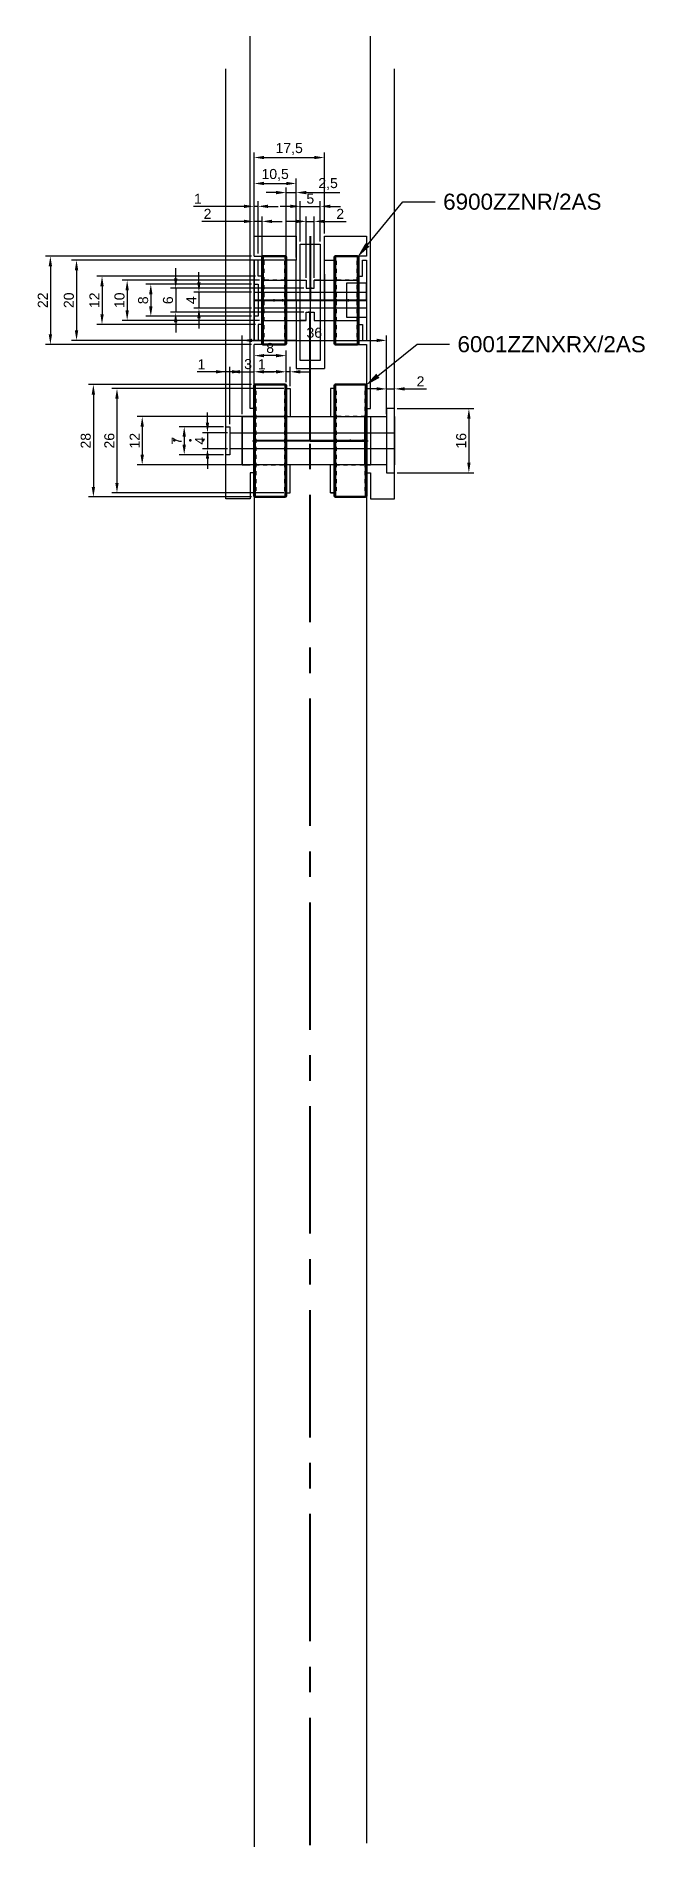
# Model space of a CAD drawing. Header units: millimetres. Extents: x -68 to 83, y 0 to 451.
import ezdxf
from ezdxf import colors
from ezdxf.entities.mleader import LeaderData, LeaderLine
from ezdxf.math import Vec2, Vec3

# ---------------------------------------------------------------- set-up
doc = ezdxf.new("R2010")
doc.units = ezdxf.units.MM
doc.linetypes.add('CENTER', pattern=[50.8, 31.75, -6.35, 6.35, -6.35])
doc.linetypes.add('Dashed', pattern=[2, 1, -1])
for name, color, linetype, lineweight in [('2d ConnectionPoints', 7, 'Continuous', 50), ('AM_4', 3, 'Continuous', 25), ('center', 4, 'CENTER', 25), ('DRAWING_VIEW1_', 7, 'Continuous', 25), ('hidden', 3, 'Dashed', 25), ('vis', 1, 'Continuous', 50), ('도면층3', 2, 'CENTER', 40)]:
    doc.layers.add(name, color=color, linetype=linetype, lineweight=lineweight)
for name, color, linetype in [('도면층1', 5, 'Continuous'), ('도면층4', 1, 'Continuous'), ('도면층5', 7, 'Continuous'), ('도면층6', 6, 'Continuous'), ('도면층7', 241, 'Continuous')]:
    doc.layers.add(name, color=color, linetype=linetype)
doc.styles.get("Standard").update_dxf_attribs({"font": 'arial.ttf'})
doc.dimstyles.new('ISO-25', dxfattribs={"dimtxt": 2.5, "dimasz": 2.5, "dimexe": 1.25, "dimexo": 0.625, "dimtad": 1, "dimtxsty": 'Standard', "dimcen": 2.5, "dimadec": 0, "dimazin": 0, "dimtfac": 1, "dimtmove": 0, "dimatfit": 3, "dimfxl": 1, "dimarcsym": 0})

# ---------------------------------------------------------------- blocks, each defined once
blk = doc.blocks.new('3_B6900ZZ_0_in_B6900ZZ_900')
at = {"layer": 'AM_4'}
for p, q in [((28.9, 52.8), (28.9, 30.8)), ((34.3, 52.8), (34.3, 30.8))]:
    blk.add_line(p, q, dxfattribs=at)
at = {"layer": 'center'}
blk.add_line((28.3, 41.8), (34.9, 41.8), dxfattribs=at)
at = {"layer": 'hidden'}
for p, q in [((29.05, 51.6), (28.6, 51.6)), ((29.05, 51.6), (29.05, 32)), ((34.6, 51.6), (34.15, 51.6)), ((34.15, 51.6), (34.15, 32)), ((29.05, 48.5), (28.6, 48.5)), ((34.3, 46.8), (28.9, 46.8)), ((34.6, 48.5), (34.15, 48.5)), ((28.9, 36.8), (34.3, 36.8)), ((28.6, 35.1), (29.05, 35.1)), ((28.6, 32), (29.05, 32)), ((34.15, 35.1), (34.6, 35.1)), ((34.15, 32), (34.6, 32))]:
    blk.add_line(p, q, dxfattribs=at)
for centre, start, end in [((28.9, 47.1), 180, 270), ((34.3, 47.1), 270, 360), ((28.9, 36.5), 90, 180), ((34.3, 36.5), 0, 90)]:
    blk.add_arc(centre, 0.3, start, end, dxfattribs=at)
at = {"layer": 'vis'}
for p, q in [((28.6, 52.5), (28.6, 31.1)), ((34.3, 52.8), (28.9, 52.8)), ((34.6, 52.5), (34.6, 31.1)), ((28.9, 30.8), (34.3, 30.8))]:
    blk.add_line(p, q, dxfattribs=at)
for centre, start, end in [((28.9, 52.5), 90, 180), ((34.3, 52.5), 0, 90), ((28.9, 31.1), 180, 270), ((34.3, 31.1), 270, 360)]:
    blk.add_arc(centre, 0.3, start, end, dxfattribs=at)
blk = doc.blocks.new('*D8')
at = {"layer": 'Defpoints', "color": 0, "transparency": 16777216}
for p in [(-3.5, 414.11), (-14, 401), (-3.5, 401)]:
    blk.add_point(p, dxfattribs=at)
at = {"layer": '도면층4', "color": 0, "lineweight": -2, "transparency": 16777216}
for p, q in [((-14, 401.62), (-14, 415.36)), ((-3.5, 401.62), (-3.5, 415.36)), ((-11.5, 414.11), (-6, 414.11))]:
    blk.add_line(p, q, dxfattribs=at)
at = {"layer": '도면층4', "color": 0, "transparency": 16777216}
for points in [[(-11.5, 414.53), (-11.5, 413.7), (-14, 414.11)], [(-6, 414.53), (-6, 413.7), (-3.5, 414.11)]]:
    blk.add_solid(points, dxfattribs=at)
at = {"layer": '도면층4', "color": 0, "transparency": 16777216, "insert": (-8.75, 416.24), "char_height": 2.5, "attachment_point": 5}
blk.add_mtext('10,5', dxfattribs=at)
blk = doc.blocks.new('*D9')
at = {"layer": 'Defpoints', "color": 0, "transparency": 16777216}
for p in [(3.5, 420.57), (-14, 401), (3.5, 401)]:
    blk.add_point(p, dxfattribs=at)
at = {"layer": '도면층4', "color": 0, "lineweight": -2, "transparency": 16777216}
for p, q in [((-14, 401.62), (-14, 421.82)), ((-11.5, 420.57), (1, 420.57)), ((3.5, 401.62), (3.5, 421.82))]:
    blk.add_line(p, q, dxfattribs=at)
at = {"layer": '도면층4', "color": 0, "transparency": 16777216}
for points in [[(-11.5, 420.99), (-11.5, 420.16), (-14, 420.57)], [(1, 420.99), (1, 420.16), (3.5, 420.57)]]:
    blk.add_solid(points, dxfattribs=at)
at = {"layer": '도면층4', "color": 0, "transparency": 16777216, "insert": (-5.25, 422.7), "char_height": 2.5, "attachment_point": 5}
blk.add_mtext('17,5', dxfattribs=at)
blk = doc.blocks.new('*D10')
at = {"layer": 'Defpoints', "color": 0, "transparency": 16777216}
for p in [(2.5, 408.41), (-2.5, 399.01), (2.5, 399.01)]:
    blk.add_point(p, dxfattribs=at)
at = {"layer": '도면층4', "color": 0, "lineweight": -2, "transparency": 16777216}
for p, q in [((-5, 408.41), (-7.5, 408.41)), ((-2.5, 399.64), (-2.5, 409.66)), ((-2.5, 408.41), (2.5, 408.41)), ((2.5, 399.64), (2.5, 409.66)), ((5, 408.41), (7.5, 408.41))]:
    blk.add_line(p, q, dxfattribs=at)
at = {"layer": '도면층4', "color": 0, "transparency": 16777216}
for points in [[(-5, 408.83), (-5, 407.99), (-2.5, 408.41)], [(5, 408.83), (5, 407.99), (2.5, 408.41)]]:
    blk.add_solid(points, dxfattribs=at)
at = {"layer": '도면층4', "color": 0, "transparency": 16777216, "insert": (0, 410.31), "char_height": 2.5, "attachment_point": 5}
blk.add_mtext('5', dxfattribs=at)
blk = doc.blocks.new('*D11')
at = {"layer": 'Defpoints', "color": 0, "transparency": 16777216}
for p in [(-14, 396), (-64.72, 374), (-14, 374)]:
    blk.add_point(p, dxfattribs=at)
at = {"layer": '도면층4', "color": 0, "lineweight": -2, "transparency": 16777216}
for p, q in [((-14.62, 396), (-65.97, 396)), ((-64.72, 393.5), (-64.72, 376.5)), ((-14.62, 374), (-65.97, 374))]:
    blk.add_line(p, q, dxfattribs=at)
at = {"layer": '도면층4', "color": 0, "transparency": 16777216}
for points in [[(-65.13, 393.5), (-64.3, 393.5), (-64.72, 396)], [(-65.13, 376.5), (-64.3, 376.5), (-64.72, 374)]]:
    blk.add_solid(points, dxfattribs=at)
at = {"layer": '도면층4', "color": 0, "transparency": 16777216, "insert": (-66.6, 385), "char_height": 2.5, "attachment_point": 5, "rotation": 90}
blk.add_mtext('22', dxfattribs=at)
blk = doc.blocks.new('*D13')
at = {"layer": 'Defpoints', "color": 0, "transparency": 16777216}
for p in [(-14, 389), (-39.71, 381), (-14, 381)]:
    blk.add_point(p, dxfattribs=at)
at = {"layer": '도면층4', "color": 0, "lineweight": -2, "transparency": 16777216}
for p, q in [((-14.62, 389), (-40.96, 389)), ((-39.71, 386.5), (-39.71, 383.5)), ((-14.62, 381), (-40.96, 381))]:
    blk.add_line(p, q, dxfattribs=at)
at = {"layer": '도면층4', "color": 0, "transparency": 16777216}
for points in [[(-40.13, 386.5), (-39.29, 386.5), (-39.71, 389)], [(-40.13, 383.5), (-39.29, 383.5), (-39.71, 381)]]:
    blk.add_solid(points, dxfattribs=at)
at = {"layer": '도면층4', "color": 0, "transparency": 16777216, "insert": (-41.61, 385), "char_height": 2.5, "attachment_point": 5, "rotation": 90}
blk.add_mtext('8', dxfattribs=at)
blk = doc.blocks.new('*D14')
at = {"layer": 'Defpoints', "color": 0, "transparency": 16777216}
for p in [(-14, 387), (-27.72, 383), (-14, 383)]:
    blk.add_point(p, dxfattribs=at)
at = {"layer": '도면층4', "color": 0, "lineweight": -2, "transparency": 16777216}
for p, q in [((-27.72, 389.5), (-27.72, 392)), ((-14.62, 387), (-28.97, 387)), ((-27.72, 387), (-27.72, 383)), ((-14.62, 383), (-28.97, 383)), ((-27.72, 380.5), (-27.72, 378))]:
    blk.add_line(p, q, dxfattribs=at)
at = {"layer": '도면층4', "color": 0, "transparency": 16777216}
for points in [[(-28.14, 389.5), (-27.3, 389.5), (-27.72, 387)], [(-28.14, 380.5), (-27.3, 380.5), (-27.72, 383)]]:
    blk.add_solid(points, dxfattribs=at)
at = {"layer": '도면층4', "color": 0, "transparency": 16777216, "insert": (-29.6, 385), "char_height": 2.5, "attachment_point": 5, "rotation": 90}
blk.add_mtext('4', dxfattribs=at)
blk = doc.blocks.new('*D15')
at = {"layer": 'Defpoints', "color": 0, "transparency": 16777216}
for p in [(-13, 408.41), (-14, 396), (-13, 396)]:
    blk.add_point(p, dxfattribs=at)
at = {"layer": '도면층4', "color": 0, "lineweight": -2, "transparency": 16777216}
for p, q in [((-16.5, 408.41), (-29.07, 408.41)), ((-14, 396.62), (-14, 409.66)), ((-13, 408.41), (-14, 408.41)), ((-13, 396.62), (-13, 409.66)), ((-10.5, 408.41), (-8, 408.41))]:
    blk.add_line(p, q, dxfattribs=at)
at = {"layer": '도면층4', "color": 0, "transparency": 16777216}
for points in [[(-16.5, 408.83), (-16.5, 407.99), (-14, 408.41)], [(-10.5, 408.83), (-10.5, 407.99), (-13, 408.41)]]:
    blk.add_solid(points, dxfattribs=at)
at = {"layer": '도면층4', "color": 0, "transparency": 16777216, "insert": (-27.99, 410.29), "char_height": 2.5, "attachment_point": 5}
blk.add_mtext('1', dxfattribs=at)
blk = doc.blocks.new('*D16')
at = {"layer": 'Defpoints', "color": 0, "transparency": 16777216}
for p in [(1, 404.66), (-1, 390), (1, 390)]:
    blk.add_point(p, dxfattribs=at)
at = {"layer": '도면층4', "color": 0, "lineweight": -2, "transparency": 16777216}
for p, q in [((-3.5, 404.66), (-6, 404.66)), ((-1, 390.62), (-1, 405.91)), ((-1, 404.66), (1, 404.66)), ((1, 390.62), (1, 405.91)), ((3.5, 404.66), (8.91, 404.66))]:
    blk.add_line(p, q, dxfattribs=at)
at = {"layer": '도면층4', "color": 0, "transparency": 16777216}
for points in [[(-3.5, 405.08), (-3.5, 404.24), (-1, 404.66)], [(3.5, 405.08), (3.5, 404.24), (1, 404.66)]]:
    blk.add_solid(points, dxfattribs=at)
at = {"layer": '도면층4', "color": 0, "transparency": 16777216, "insert": (7.45, 406.54), "char_height": 2.5, "attachment_point": 5}
blk.add_mtext('2', dxfattribs=at)
blk = doc.blocks.new('*D17')
at = {"layer": 'Defpoints', "color": 0, "transparency": 16777216}
for p in [(-12, 404.66), (-14, 396), (-12, 391)]:
    blk.add_point(p, dxfattribs=at)
at = {"layer": '도면층4', "color": 0, "lineweight": -2, "transparency": 16777216}
for p, q in [((-16.5, 404.66), (-27.03, 404.66)), ((-14, 396.62), (-14, 405.91)), ((-12, 404.66), (-14, 404.66)), ((-12, 391.62), (-12, 405.91)), ((-9.5, 404.66), (-7, 404.66))]:
    blk.add_line(p, q, dxfattribs=at)
at = {"layer": '도면층4', "color": 0, "transparency": 16777216}
for points in [[(-16.5, 405.08), (-16.5, 404.24), (-14, 404.66)], [(-9.5, 405.08), (-9.5, 404.24), (-12, 404.66)]]:
    blk.add_solid(points, dxfattribs=at)
at = {"layer": '도면층4', "color": 0, "transparency": 16777216, "insert": (-25.58, 406.54), "char_height": 2.5, "attachment_point": 5}
blk.add_mtext('2', dxfattribs=at)
blk = doc.blocks.new('*D18')
at = {"layer": 'Defpoints', "color": 0, "transparency": 16777216}
for p in [(-1, 388), (-33.52, 382), (-1, 382)]:
    blk.add_point(p, dxfattribs=at)
at = {"layer": '도면층4', "color": 0, "lineweight": -2, "transparency": 16777216}
for p, q in [((-33.52, 390.5), (-33.52, 393)), ((-1.62, 388), (-34.77, 388)), ((-33.52, 388), (-33.52, 382)), ((-1.62, 382), (-34.77, 382)), ((-33.52, 379.5), (-33.52, 377))]:
    blk.add_line(p, q, dxfattribs=at)
at = {"layer": '도면층4', "color": 0, "transparency": 16777216}
for points in [[(-33.93, 390.5), (-33.1, 390.5), (-33.52, 388)], [(-33.93, 379.5), (-33.1, 379.5), (-33.52, 382)]]:
    blk.add_solid(points, dxfattribs=at)
at = {"layer": '도면층4', "color": 0, "transparency": 16777216, "insert": (-35.42, 385), "char_height": 2.5, "attachment_point": 5, "rotation": 90}
blk.add_mtext('6', dxfattribs=at)
blk = doc.blocks.new('3_B6001ZZ_0_in_B6001ZZ_900')
at = {"layer": 'AM_4'}
for p, q in [((36.7, 67.2), (36.7, 39.2)), ((44.1, 67.2), (44.1, 39.2))]:
    blk.add_line(p, q, dxfattribs=at)
at = {"layer": 'center'}
blk.add_line((36, 53.2), (44.8, 53.2), dxfattribs=at)
at = {"layer": 'hidden'}
for p, q in [((36.833, 65.65), (36.4, 65.65)), ((36.833, 65.65), (36.833, 40.75)), ((44.4, 65.65), (43.967, 65.65)), ((43.967, 65.65), (43.967, 40.75)), ((36.833, 61.35), (36.4, 61.35)), ((44.1, 59.2), (36.7, 59.2)), ((44.4, 61.35), (43.967, 61.35)), ((36.7, 47.2), (44.1, 47.2)), ((36.4, 45.05), (36.833, 45.05)), ((36.4, 40.75), (36.833, 40.75)), ((43.967, 45.05), (44.4, 45.05)), ((43.967, 40.75), (44.4, 40.75))]:
    blk.add_line(p, q, dxfattribs=at)
for centre, start, end in [((36.7, 59.5), 180, 270), ((44.1, 59.5), 270, 360), ((36.7, 46.9), 90, 180), ((44.1, 46.9), 0, 90)]:
    blk.add_arc(centre, 0.3, start, end, dxfattribs=at)
at = {"layer": 'vis'}
for p, q in [((36.4, 66.9), (36.4, 39.5)), ((44.1, 67.2), (36.7, 67.2)), ((44.4, 66.9), (44.4, 39.5)), ((36.7, 39.2), (44.1, 39.2))]:
    blk.add_line(p, q, dxfattribs=at)
for centre, start, end in [((36.7, 66.9), 90, 180), ((44.1, 66.9), 0, 90), ((36.7, 39.5), 180, 270), ((44.1, 39.5), 270, 360)]:
    blk.add_arc(centre, 0.3, start, end, dxfattribs=at)
blk = doc.blocks.new('*D22')
at = {"layer": 'Defpoints', "color": 0, "transparency": 16777216}
for p in [(-14, 364), (-54.01, 336), (-14, 336)]:
    blk.add_point(p, dxfattribs=at)
at = {"layer": '도면층4', "color": 0, "lineweight": -2, "transparency": 16777216}
for p, q in [((-14.62, 364), (-55.26, 364)), ((-54.01, 361.5), (-54.01, 338.5)), ((-14.62, 336), (-55.26, 336))]:
    blk.add_line(p, q, dxfattribs=at)
at = {"layer": '도면층4', "color": 0, "transparency": 16777216}
for points in [[(-54.43, 361.5), (-53.59, 361.5), (-54.01, 364)], [(-54.43, 338.5), (-53.59, 338.5), (-54.01, 336)]]:
    blk.add_solid(points, dxfattribs=at)
at = {"layer": '도면층4', "color": 0, "transparency": 16777216, "insert": (-55.91, 350), "char_height": 2.5, "attachment_point": 5, "rotation": 90}
blk.add_mtext('28', dxfattribs=at)
blk = doc.blocks.new('*D23')
at = {"layer": 'Defpoints', "color": 0, "transparency": 16777216}
for p in [(-6, 363), (-48.13, 337), (-6, 337)]:
    blk.add_point(p, dxfattribs=at)
at = {"layer": '도면층4', "color": 0, "lineweight": -2, "transparency": 16777216}
for p, q in [((-6.62, 363), (-49.38, 363)), ((-48.13, 360.5), (-48.13, 339.5)), ((-6.62, 337), (-49.38, 337))]:
    blk.add_line(p, q, dxfattribs=at)
at = {"layer": '도면층4', "color": 0, "transparency": 16777216}
for points in [[(-48.55, 360.5), (-47.72, 360.5), (-48.13, 363)], [(-48.55, 339.5), (-47.72, 339.5), (-48.13, 337)]]:
    blk.add_solid(points, dxfattribs=at)
at = {"layer": '도면층4', "color": 0, "transparency": 16777216, "insert": (-50.03, 350), "char_height": 2.5, "attachment_point": 5, "rotation": 90}
blk.add_mtext('26', dxfattribs=at)
blk = doc.blocks.new('*D24')
at = {"layer": 'Defpoints', "color": 0, "transparency": 16777216}
for p in [(-5, 356), (-41.85, 344), (-5, 344)]:
    blk.add_point(p, dxfattribs=at)
at = {"layer": '도면층4', "color": 0, "lineweight": -2, "transparency": 16777216}
for p, q in [((-5.62, 356), (-43.1, 356)), ((-41.85, 353.5), (-41.85, 346.5)), ((-5.62, 344), (-43.1, 344))]:
    blk.add_line(p, q, dxfattribs=at)
at = {"layer": '도면층4', "color": 0, "transparency": 16777216}
for points in [[(-42.27, 353.5), (-41.43, 353.5), (-41.85, 356)], [(-42.27, 346.5), (-41.43, 346.5), (-41.85, 344)]]:
    blk.add_solid(points, dxfattribs=at)
at = {"layer": '도면층4', "color": 0, "transparency": 16777216, "insert": (-43.73, 350), "char_height": 2.5, "attachment_point": 5, "rotation": 90}
blk.add_mtext('12', dxfattribs=at)
blk = doc.blocks.new('*D25')
at = {"layer": 'Defpoints', "color": 0, "transparency": 16777216}
for p in [(-14, 371.2), (-14, 364), (-6, 364)]:
    blk.add_point(p, dxfattribs=at)
at = {"layer": '도면층4', "color": 0, "lineweight": -2, "transparency": 16777216}
for p, q in [((-14, 364.62), (-14, 372.45)), ((-8.5, 371.2), (-11.5, 371.2)), ((-6, 364.62), (-6, 372.45))]:
    blk.add_line(p, q, dxfattribs=at)
at = {"layer": '도면층4', "color": 0, "transparency": 16777216}
for points in [[(-11.5, 371.62), (-11.5, 370.79), (-14, 371.2)], [(-8.5, 371.62), (-8.5, 370.79), (-6, 371.2)]]:
    blk.add_solid(points, dxfattribs=at)
at = {"layer": '도면층4', "color": 0, "transparency": 16777216, "insert": (-10, 373.1), "char_height": 2.5, "attachment_point": 5}
blk.add_mtext('8', dxfattribs=at)
blk = doc.blocks.new('*D26')
at = {"layer": 'Defpoints', "color": 0, "transparency": 16777216}
for p in [(-6, 367.18), (-6, 364), (-5, 363)]:
    blk.add_point(p, dxfattribs=at)
at = {"layer": '도면층4', "color": 0, "lineweight": -2, "transparency": 16777216}
for p, q in [((-8.5, 367.18), (-13.17, 367.18)), ((-6, 364.62), (-6, 368.43)), ((-5, 367.18), (-6, 367.18)), ((-5, 363.62), (-5, 368.43)), ((-2.5, 367.18), (0, 367.18))]:
    blk.add_line(p, q, dxfattribs=at)
at = {"layer": '도면층4', "color": 0, "transparency": 16777216}
for points in [[(-8.5, 367.6), (-8.5, 366.76), (-6, 367.18)], [(-2.5, 367.6), (-2.5, 366.76), (-5, 367.18)]]:
    blk.add_solid(points, dxfattribs=at)
at = {"layer": '도면층4', "color": 0, "transparency": 16777216, "insert": (-12.09, 369.06), "char_height": 2.5, "attachment_point": 5}
blk.add_mtext('1', dxfattribs=at)
blk = doc.blocks.new('*D27')
at = {"layer": 'Defpoints', "color": 0, "transparency": 16777216}
for p in [(-21, 353.5), (-31.39, 346.5), (-21, 346.5)]:
    blk.add_point(p, dxfattribs=at)
at = {"layer": '도면층4', "color": 0, "lineweight": -2, "transparency": 16777216}
for p, q in [((-21.62, 353.5), (-32.64, 353.5)), ((-31.39, 351), (-31.39, 349)), ((-21.62, 346.5), (-32.64, 346.5))]:
    blk.add_line(p, q, dxfattribs=at)
at = {"layer": '도면층4', "color": 0, "transparency": 16777216}
for points in [[(-31.81, 351), (-30.98, 351), (-31.39, 353.5)], [(-31.81, 349), (-30.98, 349), (-31.39, 346.5)]]:
    blk.add_solid(points, dxfattribs=at)
at = {"layer": '도면층4', "color": 0, "transparency": 16777216, "insert": (-33.27, 350), "char_height": 2.5, "attachment_point": 5, "rotation": 90}
blk.add_mtext('7', dxfattribs=at)
blk = doc.blocks.new('*D28')
at = {"layer": 'Defpoints', "color": 0, "transparency": 16777216}
for p in [(-20, 352), (-25.6, 348), (-20, 348)]:
    blk.add_point(p, dxfattribs=at)
at = {"layer": '도면층4', "color": 0, "lineweight": -2, "transparency": 16777216}
for p, q in [((-25.6, 354.5), (-25.6, 357)), ((-20.62, 352), (-26.85, 352)), ((-25.6, 352), (-25.6, 348)), ((-20.62, 348), (-26.85, 348)), ((-25.6, 345.5), (-25.6, 343))]:
    blk.add_line(p, q, dxfattribs=at)
at = {"layer": '도면층4', "color": 0, "transparency": 16777216}
for points in [[(-26.02, 354.5), (-25.19, 354.5), (-25.6, 352)], [(-26.02, 345.5), (-25.19, 345.5), (-25.6, 348)]]:
    blk.add_solid(points, dxfattribs=at)
at = {"layer": '도면층4', "color": 0, "transparency": 16777216, "insert": (-27.48, 350), "char_height": 2.5, "attachment_point": 5, "rotation": 90}
blk.add_mtext('4', dxfattribs=at)
blk = doc.blocks.new('*D29')
at = {"layer": 'Defpoints', "color": 0, "transparency": 16777216}
for p in [(-20, 367.18), (-21, 353.5), (-20, 353.5)]:
    blk.add_point(p, dxfattribs=at)
at = {"layer": '도면층4', "color": 0, "lineweight": -2, "transparency": 16777216}
for p, q in [((-23.5, 367.18), (-28.17, 367.18)), ((-21, 354.12), (-21, 368.43)), ((-20, 367.18), (-21, 367.18)), ((-20, 354.12), (-20, 368.43)), ((-17.5, 367.18), (-15, 367.18))]:
    blk.add_line(p, q, dxfattribs=at)
at = {"layer": '도면층4', "color": 0, "transparency": 16777216}
for points in [[(-23.5, 367.6), (-23.5, 366.76), (-21, 367.18)], [(-17.5, 367.6), (-17.5, 366.76), (-20, 367.18)]]:
    blk.add_solid(points, dxfattribs=at)
at = {"layer": '도면층4', "color": 0, "transparency": 16777216, "insert": (-27.09, 369.06), "char_height": 2.5, "attachment_point": 5}
blk.add_mtext('1', dxfattribs=at)
blk = doc.blocks.new('*D30')
at = {"layer": 'Defpoints', "color": 0, "transparency": 16777216}
for p in [(-3.5, 411.84), (-6, 395), (-3.5, 395)]:
    blk.add_point(p, dxfattribs=at)
at = {"layer": '도면층4', "color": 0, "lineweight": -2, "transparency": 16777216}
for p, q in [((-8.5, 411.84), (-11, 411.84)), ((-6, 395.62), (-6, 413.09)), ((-6, 411.84), (-3.5, 411.84)), ((-3.5, 395.62), (-3.5, 413.09)), ((-1, 411.84), (7.36, 411.84))]:
    blk.add_line(p, q, dxfattribs=at)
at = {"layer": '도면층4', "color": 0, "transparency": 16777216}
for points in [[(-8.5, 412.26), (-8.5, 411.42), (-6, 411.84)], [(-1, 412.26), (-1, 411.42), (-3.5, 411.84)]]:
    blk.add_solid(points, dxfattribs=at)
at = {"layer": '도면층4', "color": 0, "transparency": 16777216, "insert": (4.43, 413.97), "char_height": 2.5, "attachment_point": 5}
blk.add_mtext('2,5', dxfattribs=at)
blk = doc.blocks.new('*D31')
at = {"layer": 'Defpoints', "color": 0, "transparency": 16777216}
for p in [(-6, 395), (-58.21, 375), (-6, 375)]:
    blk.add_point(p, dxfattribs=at)
at = {"layer": '도면층4', "color": 0, "lineweight": -2, "transparency": 16777216}
for p, q in [((-6.62, 395), (-59.46, 395)), ((-58.21, 392.5), (-58.21, 377.5)), ((-6.62, 375), (-59.46, 375))]:
    blk.add_line(p, q, dxfattribs=at)
at = {"layer": '도면층4', "color": 0, "transparency": 16777216}
for points in [[(-58.62, 392.5), (-57.79, 392.5), (-58.21, 395)], [(-58.62, 377.5), (-57.79, 377.5), (-58.21, 375)]]:
    blk.add_solid(points, dxfattribs=at)
at = {"layer": '도면층4', "color": 0, "transparency": 16777216, "insert": (-60.11, 385), "char_height": 2.5, "attachment_point": 5, "rotation": 90}
blk.add_mtext('20', dxfattribs=at)
blk = doc.blocks.new('*D32')
at = {"layer": 'Defpoints', "color": 0, "transparency": 16777216}
for p in [(-12, 390), (-45.6, 380), (-12, 380)]:
    blk.add_point(p, dxfattribs=at)
at = {"layer": '도면층4', "color": 0, "lineweight": -2, "transparency": 16777216}
for p, q in [((-12.62, 390), (-46.85, 390)), ((-45.6, 387.5), (-45.6, 382.5)), ((-12.62, 380), (-46.85, 380))]:
    blk.add_line(p, q, dxfattribs=at)
at = {"layer": '도면층4', "color": 0, "transparency": 16777216}
for points in [[(-46.01, 387.5), (-45.18, 387.5), (-45.6, 390)], [(-46.01, 382.5), (-45.18, 382.5), (-45.6, 380)]]:
    blk.add_solid(points, dxfattribs=at)
at = {"layer": '도면층4', "color": 0, "transparency": 16777216, "insert": (-47.5, 385), "char_height": 2.5, "attachment_point": 5, "rotation": 90}
blk.add_mtext('10', dxfattribs=at)
blk = doc.blocks.new('*D33')
at = {"layer": 'Defpoints', "color": 0, "transparency": 16777216}
for p in [(-13, 391), (-51.86, 379), (-13, 379)]:
    blk.add_point(p, dxfattribs=at)
at = {"layer": '도면층4', "color": 0, "lineweight": -2, "transparency": 16777216}
for p, q in [((-13.62, 391), (-53.11, 391)), ((-51.86, 388.5), (-51.86, 381.5)), ((-13.62, 379), (-53.11, 379))]:
    blk.add_line(p, q, dxfattribs=at)
at = {"layer": '도면층4', "color": 0, "transparency": 16777216}
for points in [[(-52.27, 388.5), (-51.44, 388.5), (-51.86, 391)], [(-52.27, 381.5), (-51.44, 381.5), (-51.86, 379)]]:
    blk.add_solid(points, dxfattribs=at)
at = {"layer": '도면층4', "color": 0, "transparency": 16777216, "insert": (-53.74, 385), "char_height": 2.5, "attachment_point": 5, "rotation": 90}
blk.add_mtext('12', dxfattribs=at)
blk = doc.blocks.new('*D34')
at = {"layer": 'Defpoints', "color": 0, "transparency": 16777216}
for p in [(21, 358), (21, 342), (39.49, 342)]:
    blk.add_point(p, dxfattribs=at)
at = {"layer": '도면층4', "color": 0, "lineweight": -2, "transparency": 16777216}
for p, q in [((21.63, 358), (40.74, 358)), ((39.49, 355.5), (39.49, 344.5)), ((21.63, 342), (40.74, 342))]:
    blk.add_line(p, q, dxfattribs=at)
at = {"layer": '도면층4', "color": 0, "transparency": 16777216}
for points in [[(39.08, 355.5), (39.91, 355.5), (39.49, 358)], [(39.08, 344.5), (39.91, 344.5), (39.49, 342)]]:
    blk.add_solid(points, dxfattribs=at)
at = {"layer": '도면층4', "color": 0, "transparency": 16777216, "insert": (37.59, 350), "char_height": 2.5, "attachment_point": 5, "rotation": 90}
blk.add_mtext('16', dxfattribs=at)
blk = doc.blocks.new('*D35')
at = {"layer": 'Defpoints', "color": 0, "transparency": 16777216}
for p in [(21, 362.92), (19, 358), (21, 358)]:
    blk.add_point(p, dxfattribs=at)
at = {"layer": '도면층4', "color": 0, "lineweight": -2, "transparency": 16777216}
for p, q in [((16.5, 362.92), (14, 362.92)), ((19, 358.62), (19, 364.17)), ((19, 362.92), (21, 362.92)), ((21, 358.62), (21, 364.17)), ((23.5, 362.92), (28.91, 362.92))]:
    blk.add_line(p, q, dxfattribs=at)
at = {"layer": '도면층4', "color": 0, "transparency": 16777216}
for points in [[(16.5, 363.33), (16.5, 362.5), (19, 362.92)], [(23.5, 363.33), (23.5, 362.5), (21, 362.92)]]:
    blk.add_solid(points, dxfattribs=at)
at = {"layer": '도면층4', "color": 0, "transparency": 16777216, "insert": (27.45, 364.8), "char_height": 2.5, "attachment_point": 5}
blk.add_mtext('2', dxfattribs=at)
blk = doc.blocks.new('*D36')
at = {"layer": 'Defpoints', "color": 0, "transparency": 16777216}
for p in [(-14, 367.18), (-17, 356), (-14, 356)]:
    blk.add_point(p, dxfattribs=at)
at = {"layer": '도면층4', "color": 0, "lineweight": -2, "transparency": 16777216}
for p, q in [((-19.5, 367.18), (-22, 367.18)), ((-17, 356.63), (-17, 368.43)), ((-17, 367.18), (-14, 367.18)), ((-14, 356.63), (-14, 368.43)), ((-11.5, 367.18), (-9, 367.18))]:
    blk.add_line(p, q, dxfattribs=at)
at = {"layer": '도면층4', "color": 0, "transparency": 16777216}
for points in [[(-19.5, 367.6), (-19.5, 366.76), (-17, 367.18)], [(-11.5, 367.6), (-11.5, 366.76), (-14, 367.18)]]:
    blk.add_solid(points, dxfattribs=at)
at = {"layer": '도면층4', "color": 0, "transparency": 16777216, "insert": (-15.5, 369.08), "char_height": 2.5, "attachment_point": 5}
blk.add_mtext('3', dxfattribs=at)
blk = doc.blocks.new('*D37')
at = {"layer": 'Defpoints', "color": 0, "transparency": 16777216}
for p in [(19, 375), (-17, 356), (19, 356)]:
    blk.add_point(p, dxfattribs=at)
at = {"layer": '도면층4', "color": 0, "lineweight": -2, "transparency": 16777216}
for p, q in [((-17, 356.62), (-17, 376.25)), ((-14.5, 375), (16.5, 375)), ((19, 356.62), (19, 376.25))]:
    blk.add_line(p, q, dxfattribs=at)
at = {"layer": '도면층4', "color": 0, "transparency": 16777216}
for points in [[(-14.5, 375.42), (-14.5, 374.58), (-17, 375)], [(16.5, 375.42), (16.5, 374.58), (19, 375)]]:
    blk.add_solid(points, dxfattribs=at)
at = {"layer": '도면층4', "color": 0, "transparency": 16777216, "insert": (1, 376.9), "char_height": 2.5, "attachment_point": 5}
blk.add_mtext('36', dxfattribs=at)

msp = doc.modelspace()

# ---------------------------------------------------------------- linework, layer by layer
at = {"layer": '2d ConnectionPoints'}
for p in [(-12, 385), (-9, 385), (-6.9, 385), (6.507, 385), (9.507, 385), (11.607, 385), (-33.858, 350.087), (-29.858, 350.087), (-26.724, 350.087), (6, 350), (10, 350), (13.134, 350)]:
    msp.add_point(p, dxfattribs=at)
at = {"layer": 'DRAWING_VIEW1_'}
msp.add_line((-2.5, 385), (-2.5, 395), dxfattribs=at)
at = {"layer": '도면층1'}
for p, q in [((-14, 396), (-14, 401)), ((-14, 401), (-3.5, 401)), ((-3.5, 401), (-3.5, 395)), ((3.5, 395), (3.5, 401)), ((3.5, 401), (14, 401)), ((14, 401), (14, 396)), ((-14, 396), (-12, 396)), ((-14, 395), (-14, 385)), ((-14, 385), (-14, 395)), ((-12, 396), (-6, 396)), ((-6, 396), (-6, 395)), ((-3.5, 395), (-6, 395)), ((-3.5, 385), (-3.5, 395)), ((3.5, 385), (3.5, 395)), ((3.5, 395), (6, 395)), ((12, 396), (6, 396)), ((6, 396), (6, 374)), ((6, 396), (12, 396)), ((6, 396), (6, 395)), ((14, 396), (12, 396)), ((14, 395), (14, 375)), ((3.5, 391.5), (3.5, 378.5)), ((-14, 375), (-14, 385)), ((-3.5, 385), (-3.5, 375)), ((3.5, 385), (3.5, 375)), ((-3.5, 379.5), (-3.5, 378.5)), ((3.5, 379.5), (3.5, 378.5)), ((-3.5, 375), (-6, 375)), ((-6, 375), (-6, 374)), ((-3.5, 375), (-3.5, 368)), ((3.5, 375), (6, 375)), ((3.5, 375), (3.5, 368)), ((6, 375), (6, 374)), ((-14, 356), (-14, 374)), ((-12, 374), (-14, 374)), ((-6, 374), (-12, 374)), ((-3.5, 370), (-3.5, 368)), ((6, 374), (14, 374)), ((6, 374), (14, 374)), ((14, 374), (14, 356)), ((-3.5, 368), (3.5, 368)), ((-14, 350), (-14, 364)), ((-14, 364), (-6, 364)), ((-14, 364), (-6, 364)), ((-6, 364), (-6, 336)), ((-6, 364), (-6, 363)), ((-6, 363), (-5, 363)), ((-6, 363), (-5, 363)), ((-5, 363), (-5, 356)), ((6, 363), (5, 363)), ((6, 363), (5, 363)), ((5, 363), (5, 356)), ((14, 364), (6, 364)), ((6, 364), (6, 336)), ((6, 363), (6, 364)), ((6, 364), (14, 364)), ((-14, 350), (-14, 356)), ((-14, 356), (14, 356)), ((13.473, 356), (13.473, 344)), ((-14, 350), (-14, -0.406)), ((14, 350), (14, 0.514)), ((14, 344), (-14, 344)), ((-5, 337), (-5, 344)), ((5, 337), (5, 344)), ((-6, 336), (-14, 336)), ((-14, 336), (-6, 336)), ((-6, 337), (-5, 337)), ((-6, 337), (-6, 336)), ((-6, 337), (-5, 337)), ((5, 337), (6, 337)), ((6, 337), (5, 337)), ((6, 337), (6, 336)), ((6, 336), (14, 336)), ((6, 336), (14, 336))]:
    msp.add_line(p, q, dxfattribs=at)
at = {"layer": '도면층3'}
for p, q in [((0, 401), (0, 385)), ((-14, 385), (14, 385)), ((0, 350), (0, 385)), ((14, 350), (-14, 350)), ((0, 0), (0, 350)), ((0, 350), (14, 350))]:
    msp.add_line(p, q, dxfattribs=at)
at = {"layer": '도면층5'}
for p, q in [((-2.5, 395), (-2.5, 399.015)), ((-2.5, 399.015), (2.5, 399.015)), ((2.5, 399.015), (2.5, 385)), ((-2.5, 390), (-1, 390)), ((1, 390), (2.5, 390)), ((-2.5, 370), (-2.5, 385)), ((-0.5, 388.003), (-0.5, 388)), ((-0.5, 388), (0.5, 388)), ((0.5, 388), (0.5, 388.009)), ((2.5, 385), (2.5, 370)), ((-2.5, 380), (-1, 380)), ((-0.5, 382), (0.5, 382)), ((1, 380), (2.5, 380)), ((2.5, 370), (-2.5, 370))]:
    msp.add_line(p, q, dxfattribs=at)
at = {"layer": '도면층6'}
for p, q in [((-14, 395), (-14, 375)), ((-13, 395), (-14, 395)), ((-13, 391), (-13, 395)), ((13, 391), (13, 395)), ((13, 395), (14, 395)), ((14, 395), (14, 375)), ((-14, 385), (-14, 389)), ((-14, 389), (-13, 389)), ((-12, 391), (-13, 391)), ((-13, 389), (-13, 381)), ((-12, 391), (-12, 390)), ((-12, 390), (-1, 390)), ((-2.5, 390), (-1, 390)), ((-2.5, 390), (-1, 390)), ((-1, 390), (-1, 388)), ((1, 390), (12, 390)), ((2.5, 390), (1, 390)), ((1, 388.012), (1, 390)), ((1, 390), (2.5, 390)), ((14, 389.25), (9, 389.25)), ((9, 389.25), (9, 380.75)), ((12, 391), (13, 391)), ((12, 391), (12, 390)), ((14, 385), (14, 389.25)), ((-14, 385), (-14, 387)), ((-14, 387), (14, 387)), ((-1, 388), (1, 388.012)), ((-0.5, 388.003), (-0.5, 388)), ((-0.5, 388), (0, 388)), ((0, 388), (0, 382)), ((0.5, 388), (0, 388)), ((0.5, 388.009), (0.5, 388)), ((14, 387), (14, 383)), ((14, 383), (-14, 383)), ((-13, 381), (-14, 381)), ((-12, 380), (-1, 380)), ((-12, 380), (-12, 379)), ((-1, 380), (-2.5, 380)), ((-2.5, 380), (-1, 380)), ((-1, 380), (-1, 382)), ((-1, 382), (1, 382)), ((0, 382), (-0.5, 382)), ((0, 382), (0.5, 382)), ((1, 382), (1, 380)), ((1, 380), (12, 380)), ((1, 380), (2.5, 380)), ((9, 380.75), (14, 380.75)), ((12, 380), (12, 379)), ((-14, 375), (-13, 375)), ((-12, 379), (-13, 379)), ((-13, 379), (-13, 375)), ((12, 379), (13, 379)), ((13, 379), (13, 375)), ((13, 375), (14, 375)), ((21, 358), (19, 358)), ((19, 358), (19, 342)), ((21, 350), (21, 358)), ((-17, 356), (19, 356)), ((-17, 344), (-17, 356)), ((21, 356), (21, 344)), ((19, 344), (-17, 344)), ((21, 342), (21, 344)), ((19, 342), (21, 342))]:
    msp.add_line(p, q, dxfattribs=at)
at = {"layer": '도면층7'}
for p, q in [((-15, 358), (-15, 450.808)), ((15, 358), (15, 450.808)), ((-21, 353.243), (-21, 442.705)), ((21, 353.243), (21, 442.705)), ((-14, 358), (-15, 358)), ((-14, 358), (-14, 356)), ((14, 358), (15, 358)), ((14, 358), (14, 356)), ((-21, 350), (-21, 353.5)), ((-21, 353.5), (-20, 353.5)), ((-21, 335.5), (-21, 353.243)), ((-21, 350), (-21, 352)), ((-20, 353.5), (-20, 346.5)), ((-20, 352), (21, 352)), ((-15, 356), (-17, 356)), ((-17, 356), (-17, 344)), ((-14, 356), (-15, 356)), ((14, 356), (15, 356)), ((15, 356), (15, 344)), ((21, 335.5), (21, 353.243)), ((21, 352), (21, 348)), ((21, 348), (-20, 348)), ((15, 350), (15, 344)), ((-20, 346.5), (-21, 346.5)), ((-17, 344), (-15, 344)), ((-14, 344), (-15, 344)), ((-14, 344), (-14, 342)), ((14, 344), (15, 344)), ((14, 344), (14, 342)), ((-14, 342), (-15, 342)), ((-15, 342), (-15, 335.5)), ((14, 342), (15, 342)), ((15, 342), (15, 335.5)), ((-15, 335.5), (-21, 335.5)), ((15, 335.5), (21, 335.5))]:
    msp.add_line(p, q, dxfattribs=at)

# ---------------------------------------------------------------- block references
for name, p in [('3_B6900ZZ_0_in_B6900ZZ_900', (-40.6, 343.2)), ('3_B6900ZZ_0_in_B6900ZZ_900', (-22.6, 343.2)), ('3_B6001ZZ_0_in_B6001ZZ_900', (-50.4, 296.8)), ('3_B6001ZZ_0_in_B6001ZZ_900', (-30.4, 296.8))]:
    msp.add_blockref(name, p)

# ---------------------------------------------------------------- dimensions: what is measured, and where the dimension line sits
at = {"layer": '도면층4'}
for base, p1, p2, picture, middle in [((3.5, 420.575), (-14, 401), (3.5, 401), '*D9', (-5.25, 422.702)), ((-3.5, 414.113), (-14, 401), (-3.5, 401), '*D8', (-8.75, 416.24)), ((-3.5, 411.839), (-6, 395), (-3.5, 395), '*D30', (4.431, 413.966)), ((2.5, 408.412), (-2.5, 399.015), (2.5, 399.015), '*D10', (0, 410.308)), ((1, 404.662), (-1, 390), (1, 390), '*D16', (7.453, 406.542)), ((19, 375), (-17, 356), (19, 356), '*D37', (1, 376.902)), ((-14, 371.203), (-6, 364), (-14, 364), '*D25', (-10, 373.105)), ((-14, 367.18), (-17, 356), (-14, 356), '*D36', (-15.5, 369.082)), ((-6, 367.18), (-5, 363), (-6, 364), '*D26', (-12.085, 369.06)), ((21, 362.916), (19, 358), (21, 358), '*D35', (27.453, 364.796))]:
    dim = msp.add_linear_dim(base=base, p1=p1, p2=p2, dimstyle='ISO-25', dxfattribs=at)
    dim.commit()
    dim.dimension.update_dxf_attribs({"geometry": picture, "text_midpoint": middle})
for base, p1, p2, picture, middle in [((-13, 408.412), (-14, 396), (-13, 396), '*D15', (-27.986, 408.412)), ((-12, 404.662), (-14, 396), (-12, 391), '*D17', (-25.578, 404.662)), ((-20, 367.18), (-21, 353.5), (-20, 353.5), '*D29', (-27.085, 367.18))]:
    dim = msp.add_linear_dim(base=base, p1=p1, p2=p2, dimstyle='ISO-25', dxfattribs=at)
    dim.commit()
    dim.dimension.update_dxf_attribs({"geometry": picture, "text_midpoint": middle, "dimtype": 160})
for base, p1, p2, picture, middle in [((-64.717, 374), (-14, 396), (-14, 374), '*D11', (-66.597, 385)), ((-58.207, 375), (-6, 395), (-6, 375), '*D31', (-60.108, 385)), ((-33.516, 382), (-1, 388), (-1, 382), '*D18', (-35.418, 385)), ((-51.856, 379), (-13, 391), (-13, 379), '*D33', (-53.736, 385)), ((-45.596, 380), (-12, 390), (-12, 380), '*D32', (-47.497, 385)), ((-39.709, 381), (-14, 389), (-14, 381), '*D13', (-41.61, 385)), ((-27.721, 383), (-14, 387), (-14, 383), '*D14', (-29.596, 385)), ((-54.011, 336), (-14, 364), (-14, 336), '*D22', (-55.912, 350)), ((-48.132, 337), (-6, 363), (-6, 337), '*D23', (-50.033, 350)), ((-25.603, 348), (-20, 352), (-20, 348), '*D28', (-27.478, 350)), ((39.494, 342), (21, 358), (21, 342), '*D34', (37.592, 350)), ((-41.849, 344), (-5, 356), (-5, 344), '*D24', (-43.73, 350)), ((-31.394, 346.5), (-21, 353.5), (-21, 346.5), '*D27', (-33.269, 350))]:
    dim = msp.add_linear_dim(base=base, p1=p1, p2=p2, angle=90, dimstyle='ISO-25', dxfattribs=at)
    dim.commit()
    dim.dimension.update_dxf_attribs({"geometry": picture, "text_midpoint": middle})

# ---------------------------------------------------------------- leaders
ml = msp.add_multileader_mtext('Standard', dxfattribs=at)
ml.set_content('{\\C1;6900ZZNR/2AS}', color=256)
ml.set_leader_properties()
ml.build(insert=Vec2(0, 0))
ctx = ml.context
ctx.base_point, ctx.plane_origin = Vec3(31.081, 409.539), Vec3(11.7, 395.7)
notes = []
notes.append((ctx, [(0, (1, 1, 0), (23.081, 409.539), (1, 0), 8, [(0, [(11.7, 395.7)], 0, [])])]))
ctx.mtext.insert, ctx.mtext.flow_direction = Vec3(33.081, 411.573), 5
ml = msp.add_multileader_mtext('Standard', dxfattribs=at)
ml.set_content('{\\C1;6001ZZNXRX/2AS}', color=256)
ml.set_leader_properties()
ml.build(insert=Vec2(0, 0))
ctx = ml.context
ctx.base_point, ctx.plane_origin = Vec3(34.65, 374.03), Vec3(13.7, 363.7)
notes.append((ctx, [(0, (1, 1, 0), (26.65, 374.03), (1, 0), 8, [(0, [(13.7, 363.7)], 0, [])])]))
ctx.mtext.insert, ctx.mtext.flow_direction = Vec3(36.65, 376.065), 5
for ctx, leaders in notes:
    for number, flags, end, landing, length, lines in leaders:
        leader = LeaderData()
        leader.index, (leader.has_last_leader_line, leader.has_dogleg_vector, leader.attachment_direction) = number, flags
        leader.last_leader_point, leader.dogleg_vector, leader.dogleg_length = Vec3(end), Vec3(landing), length
        for number, points, colour, breaks in lines:
            line = LeaderLine()
            line.index, line.vertices, line.color, line.breaks = number, Vec3.list(points), colors.encode_raw_color(colour), breaks
            leader.lines.append(line)
        ctx.leaders.append(leader)

doc.saveas('drawing.dxf')
